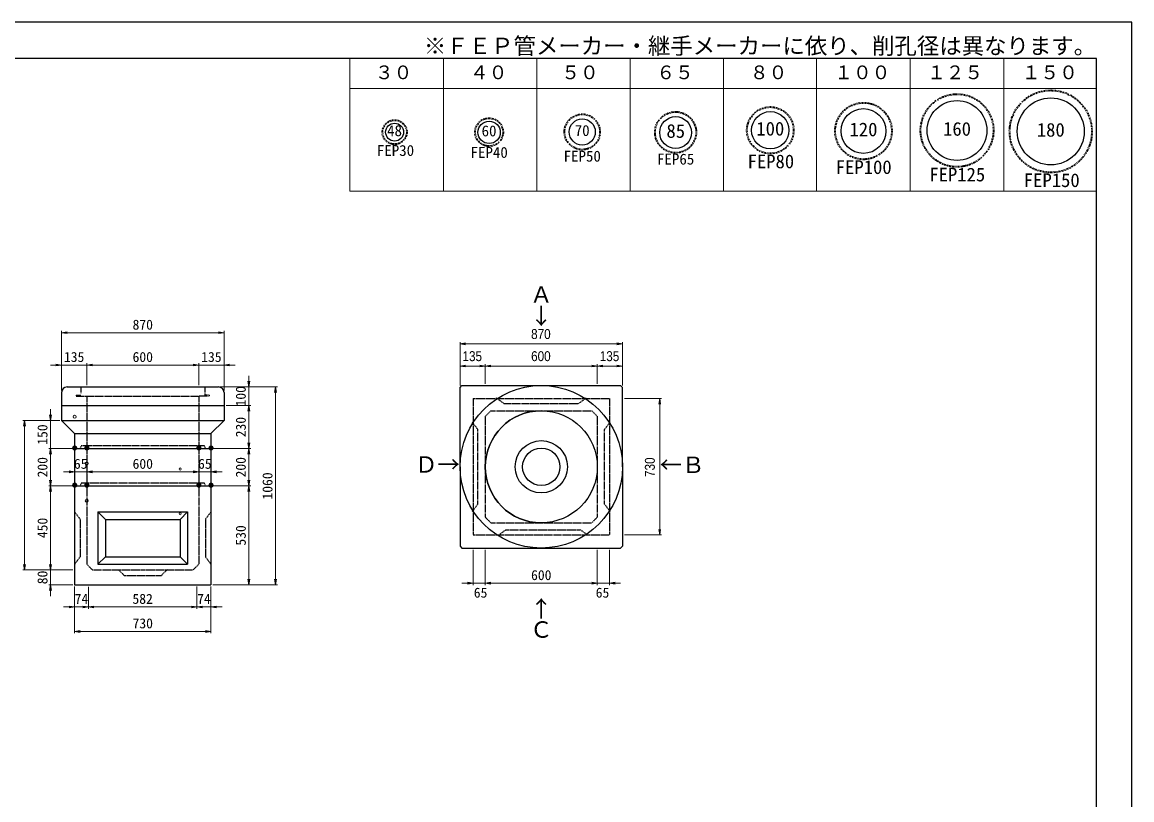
# Model space of a CAD drawing. Units: millimetres, scale not verified. Extents: x -297 to 298, y -210 to 211.
# Drawn here: x 0.8 to 297.9, y 2.4 to 210.5 of the extents above; entities that cross this region are included whole.
import ezdxf
from ezdxf.enums import TextEntityAlignment as Align

# ---------------------------------------------------------------- set-up
doc = ezdxf.new("R2010")
doc.units = ezdxf.units.MM
doc.linetypes.add('USER1', pattern=[12.95, 6.35, -3.175, 0.25, -3.175])
doc.linetypes.add('USER2', pattern=[4.7625, 3.175, -1.5875])
doc.layers.add('0-0', color=7, linetype='Continuous')
for name, color, linetype, lineweight in [('0-1_0', 9, 'Continuous', 25), ('0-2_dims', 7, 'Continuous', 18), ('0-3_pen1実線', 4, 'Continuous', 13), ('0-4_pen2実線', 3, 'Continuous', 13), ('0-5_pen3実線', 7, 'Continuous', 25), ('0-6_pen4実線', 7, 'Continuous', 25), ('0-7_pen2破線', 3, 'USER2', 25), ('0-8_鉄筋', 7, 'Continuous', 25)]:
    doc.layers.add(name, color=color, linetype=linetype, lineweight=lineweight)
doc.styles.add('ＭＳ ゴシック', font='')
doc.styles.add('ＭＳ Ｐゴシック', font='')
doc.styles.get('ＭＳ ゴシック').set_extended_font_data('MS Gothic')
doc.styles.get('ＭＳ Ｐゴシック').set_extended_font_data('MS PGothic')

# ---------------------------------------------------------------- blocks, each defined once
blk = doc.blocks.new('部分図 1')
at = {"layer": '0-1_0'}
blk.add_lwpolyline([(0.1, 0.3), (11898.1, 0.3), (11898.1, 8410.3), (0.1, 8410.3)], close=True, dxfattribs=at)
at = {"layer": '0-2_dims'}
for p, q in [((7709.94, 7506.5), (7709.94, 8215.2)), ((8211.94, 7506.5), (8211.94, 8215.2)), ((8710.94, 7506.5), (8710.94, 8215.2)), ((9210.94, 7506.5), (9210.94, 8215.2)), ((9710.94, 7506.5), (9710.94, 8215.2)), ((10209.94, 7506.5), (10209.94, 8215.2)), ((10710.94, 7506.5), (10710.94, 8215.2)), ((11211.94, 7506.5), (11211.94, 8215.2)), ((11708.94, 7506.5), (11708.94, 8215.2)), ((7709.94, 8055.3), (11708.94, 8055.3)), ((11708.94, 7506.5), (7709.94, 7506.5)), ((6166.5, 6448), (6166.5, 6758)), ((6166.5, 6748), (7036.5, 6748)), ((7036.5, 6484.75), (7036.5, 6758)), ((6166.5, 6575), (6106.5, 6575)), ((6166.5, 6438), (6166.5, 6585)), ((6166.5, 6575), (6301.5, 6575)), ((6301.5, 6468), (6301.5, 6585)), ((6301.5, 6468), (6301.5, 6585)), ((6301.5, 6575), (6361.5, 6575)), ((6301.5, 6575), (6901.5, 6575)), ((6901.5, 6575), (6841.5, 6575)), ((6901.5, 6468), (6901.5, 6585)), ((6901.5, 6468), (6901.5, 6585)), ((6901.5, 6575), (7036.5, 6575)), ((7036.5, 6438), (7036.5, 6585)), ((7036.5, 6575), (7096.5, 6575)), ((7169.5, 6458), (7169.5, 6518)), ((7016.5, 6458), (7179.5, 6458)), ((7016.5, 6458), (7322.5, 6458)), ((7169.5, 6458), (7169.5, 6358)), ((7312.5, 6458), (7312.5, 5398)), ((6107.5, 6278), (6107.5, 6338)), ((7048.18, 6358), (7179.5, 6358)), ((7048.18, 6358), (7179.5, 6358)), ((7169.5, 6358), (7169.5, 6298)), ((7169.5, 6358), (7169.5, 6128)), ((6156.5, 6278), (5958.5, 6278)), ((5968.5, 6278), (5968.5, 5478)), ((6156.5, 6278), (6097.5, 6278)), ((6107.5, 6278), (6107.5, 6128)), ((6226.5, 6128), (6097.5, 6128)), ((6226.5, 6128), (6097.5, 6128)), ((6107.5, 6128), (6107.5, 6068)), ((6107.5, 6128), (6107.5, 5928)), ((6976.5, 6128), (7179.5, 6128)), ((6976.5, 6128), (7179.5, 6128)), ((7169.5, 6128), (7169.5, 5928)), ((6236.5, 6003), (6176.5, 6003)), ((6236.5, 5938.9), (6236.5, 6013)), ((6236.5, 6003), (6301.5, 6003)), ((6301.5, 5938.9), (6301.5, 6013)), ((6301.5, 5938.9), (6301.5, 6013)), ((6301.5, 6003), (6361.5, 6003)), ((6301.5, 6003), (6901.5, 6003)), ((6901.5, 6003), (6841.5, 6003)), ((6901.5, 5938.9), (6901.5, 6013)), ((6901.5, 5938.9), (6901.5, 6013)), ((6901.5, 6003), (6966.5, 6003)), ((6966.5, 5942.65), (6966.5, 6013)), ((6966.5, 6003), (7026.5, 6003)), ((6226.5, 5928), (6097.5, 5928)), ((6226.5, 5928), (6097.5, 5928)), ((6107.5, 5928), (6107.5, 5478)), ((6976.5, 5928), (7179.5, 5928)), ((6976.5, 5928), (7179.5, 5928)), ((7169.5, 5928), (7169.5, 5398)), ((6107.5, 5478), (6107.5, 5538)), ((8370.63, 5585.27), (8370.63, 5397.27)), ((8435.63, 5585.27), (8435.63, 5397.27)), ((8435.63, 5585.27), (8435.63, 5397.27)), ((9035.63, 5585.27), (9035.63, 5397.27)), ((9035.63, 5585.27), (9035.63, 5397.27)), ((9100.63, 5585.27), (9100.63, 5397.27)), ((6226.5, 5478), (5958.5, 5478)), ((6226.5, 5478), (6097.5, 5478)), ((6226.5, 5478), (6097.5, 5478)), ((6107.5, 5478), (6107.5, 5398)), ((6226.5, 5398), (6097.5, 5398)), ((6107.5, 5398), (6107.5, 5338)), ((6236.5, 5388.9), (6236.5, 5139)), ((6236.5, 5388), (6236.5, 5270.1)), ((6310, 5388), (6310, 5270.1)), ((6310, 5381.5), (6310, 5270.1)), ((6891.7, 5388.9), (6891.7, 5270.1)), ((6891.7, 5388), (6891.7, 5270.1)), ((6966.4, 5377.6), (6966.4, 5270.1)), ((6966.5, 5388.9), (6966.5, 5139)), ((6976.5, 5398), (7179.5, 5398)), ((6976.5, 5398), (7322.5, 5398)), ((8370.63, 5407.27), (8310.63, 5407.27)), ((8370.63, 5407.27), (8435.63, 5407.27)), ((8435.63, 5407.27), (8495.63, 5407.27)), ((8435.63, 5407.27), (9035.63, 5407.27)), ((9035.63, 5407.27), (8975.63, 5407.27)), ((9035.63, 5407.27), (9100.63, 5407.27)), ((9100.63, 5407.27), (9160.63, 5407.27)), ((6236.5, 5280.1), (6176.5, 5280.1)), ((6236.5, 5280.1), (6310, 5280.1)), ((6310, 5280.1), (6250, 5280.1)), ((6310, 5280.1), (6370, 5280.1)), ((6310, 5280.1), (6891.7, 5280.1)), ((6891.7, 5280.1), (6831.7, 5280.1)), ((6891.7, 5280.1), (6951.7, 5280.1)), ((6891.7, 5280.1), (6966.4, 5280.1)), ((6966.4, 5280.1), (7026.4, 5280.1)), ((6236.5, 5149), (6966.5, 5149))]:
    blk.add_line(p, q, dxfattribs=at)
at = {"layer": '0-2_dims', "lineweight": 13}
for p, q in [((8300.63, 6465.27), (8300.63, 6698.27)), ((8300.63, 6688.27), (9170.63, 6688.27)), ((9170.63, 6465.27), (9170.63, 6698.27)), ((8300.63, 6465.27), (8300.63, 6579.85)), ((8435.63, 6569.85), (8300.63, 6569.85)), ((8435.63, 6475.27), (8435.63, 6579.85)), ((8435.63, 6475.27), (8435.63, 6579.84)), ((8435.63, 6569.84), (9035.63, 6569.84)), ((9035.63, 6475.27), (9035.63, 6579.84)), ((9035.63, 6475.27), (9035.63, 6579.84)), ((9035.63, 6569.84), (9170.63, 6569.84)), ((9170.63, 6465.27), (9170.63, 6579.84)), ((9180.63, 6395.27), (9379.63, 6395.27)), ((9369.63, 6395.27), (9369.63, 5665.27)), ((9180.63, 5665.27), (9379.63, 5665.27))]:
    blk.add_line(p, q, dxfattribs=at)
at = {"layer": '0-2_dims'}
for points in [[(6196.5, 6753), (6166.5, 6748), (6196.5, 6743)], [(7006.5, 6743), (7036.5, 6748), (7006.5, 6753)], [(6136.5, 6570), (6166.5, 6575), (6136.5, 6580)], [(6331.5, 6580), (6301.5, 6575), (6331.5, 6570)], [(6331.5, 6580), (6301.5, 6575), (6331.5, 6570)], [(6871.5, 6570), (6901.5, 6575), (6871.5, 6580)], [(6871.5, 6570), (6901.5, 6575), (6871.5, 6580)], [(7066.5, 6580), (7036.5, 6575), (7066.5, 6570)], [(7164.5, 6488), (7169.5, 6458), (7174.5, 6488)], [(7317.5, 6428), (7312.5, 6458), (7307.5, 6428)], [(6102.5, 6308), (6107.5, 6278), (6112.5, 6308)], [(7174.5, 6328), (7169.5, 6358), (7164.5, 6328)], [(7174.5, 6328), (7169.5, 6358), (7164.5, 6328)], [(5973.5, 6248), (5968.5, 6278), (5963.5, 6248)], [(6112.5, 6098), (6107.5, 6128), (6102.5, 6098)], [(6112.5, 6098), (6107.5, 6128), (6102.5, 6098)], [(7164.5, 6158), (7169.5, 6128), (7174.5, 6158)], [(7174.5, 6098), (7169.5, 6128), (7164.5, 6098)], [(6206.5, 5998), (6236.5, 6003), (6206.5, 6008)], [(6331.5, 6008), (6301.5, 6003), (6331.5, 5998)], [(6331.5, 6008), (6301.5, 6003), (6331.5, 5998)], [(6871.5, 5998), (6901.5, 6003), (6871.5, 6008)], [(6871.5, 5998), (6901.5, 6003), (6871.5, 6008)], [(6996.5, 6008), (6966.5, 6003), (6996.5, 5998)], [(6102.5, 5958), (6107.5, 5928), (6112.5, 5958)], [(7164.5, 5958), (7169.5, 5928), (7174.5, 5958)], [(6112.5, 5898), (6107.5, 5928), (6102.5, 5898)], [(7174.5, 5898), (7169.5, 5928), (7164.5, 5898)], [(5963.5, 5508), (5968.5, 5478), (5973.5, 5508)], [(6102.5, 5508), (6107.5, 5478), (6112.5, 5508)], [(6102.5, 5508), (6107.5, 5478), (6112.5, 5508)], [(7164.5, 5428), (7169.5, 5398), (7174.5, 5428)], [(7307.5, 5428), (7312.5, 5398), (7317.5, 5428)], [(8340.63, 5402.27), (8370.63, 5407.27), (8340.63, 5412.27)], [(8465.63, 5412.27), (8435.63, 5407.27), (8465.63, 5402.27)], [(8465.63, 5412.27), (8435.63, 5407.27), (8465.63, 5402.27)], [(9005.63, 5402.27), (9035.63, 5407.27), (9005.63, 5412.27)], [(9005.63, 5402.27), (9035.63, 5407.27), (9005.63, 5412.27)], [(9130.63, 5412.27), (9100.63, 5407.27), (9130.63, 5402.27)], [(6112.5, 5368), (6107.5, 5398), (6102.5, 5368)], [(6206.5, 5275.1), (6236.5, 5280.1), (6206.5, 5285.1)], [(6280, 5275.1), (6310, 5280.1), (6280, 5285.1)], [(6340, 5285.1), (6310, 5280.1), (6340, 5275.1)], [(6861.7, 5275.1), (6891.7, 5280.1), (6861.7, 5285.1)], [(6921.7, 5285.1), (6891.7, 5280.1), (6921.7, 5275.1)], [(6996.4, 5285.1), (6966.4, 5280.1), (6996.4, 5275.1)], [(6266.5, 5154), (6236.5, 5149), (6266.5, 5144)], [(6936.5, 5144), (6966.5, 5149), (6936.5, 5154)]]:
    blk.add_lwpolyline(points, dxfattribs=at)
at = {"layer": '0-2_dims', "lineweight": 13}
for points in [[(8330.63, 6693.27), (8300.63, 6688.27), (8330.63, 6683.27)], [(9140.63, 6683.27), (9170.63, 6688.27), (9140.63, 6693.27)], [(8330.63, 6574.85), (8300.63, 6569.85), (8330.63, 6564.85)], [(8405.63, 6564.85), (8435.63, 6569.85), (8405.63, 6574.85)], [(8465.63, 6574.84), (8435.63, 6569.84), (8465.63, 6564.84)], [(9005.63, 6564.84), (9035.63, 6569.84), (9005.63, 6574.84)], [(9065.63, 6574.84), (9035.63, 6569.84), (9065.63, 6564.84)], [(9140.63, 6564.84), (9170.63, 6569.84), (9140.63, 6574.84)], [(9374.63, 6365.27), (9369.63, 6395.27), (9364.63, 6365.27)], [(9364.63, 5695.27), (9369.63, 5665.27), (9374.63, 5695.27)]]:
    blk.add_lwpolyline(points, dxfattribs=at)
at = {"layer": '0-3_pen1実線'}
blk.add_line((6933.5, 6453.32), (6938.18, 6458), dxfattribs=at)
at = {"layer": '0-4_pen2実線'}
for centre, radius in [((6236.5, 6298), 8), ((6301.5, 6048), 8), ((6801.5, 6018), 6), ((6301.5, 5848.9), 8), ((6801.5, 5778.9), 6)]:
    blk.add_circle(centre, radius, dxfattribs=at)
at = {"layer": '0-5_pen3実線'}
for p, q in [((6166.5, 6428), (6166.5, 6358)), ((6196.5, 6458), (7006.5, 6458)), ((7036.5, 6428), (7036.5, 6358)), ((8300.63, 6455.27), (8310.63, 6465.27)), ((8300.63, 6030.27), (8300.63, 6455.27)), ((8310.63, 6465.27), (9160.63, 6465.27)), ((9170.63, 6455.27), (9160.63, 6465.27)), ((9170.63, 6030.27), (9170.63, 6455.27)), ((6166.5, 6358), (6166.5, 6278)), ((6166.5, 6358), (7036.5, 6358)), ((7036.5, 6358), (7036.5, 6278)), ((6236.5, 6208), (6166.5, 6278)), ((6166.5, 6278), (7036.5, 6278)), ((6966.5, 6208), (7036.5, 6278)), ((6236.5, 6208), (6236.5, 6128)), ((6236.5, 6208), (6966.5, 6208)), ((6966.5, 6208), (6966.5, 6128)), ((6236.5, 6128), (6236.5, 5928)), ((6236.5, 6128), (6966.5, 6128)), ((6966.5, 6128), (6966.5, 5928)), ((8300.63, 6030.27), (8300.63, 5605.27)), ((9170.63, 6030.27), (9170.63, 5605.27)), ((6236.5, 5928.9), (6236.5, 5398.9)), ((6236.5, 5928), (6966.5, 5928)), ((6966.5, 5928.9), (6966.5, 5398.9)), ((6361.5, 5788.9), (6361.5, 5508.9)), ((6361.5, 5788.9), (6401.5, 5748.9)), ((6361.5, 5788.9), (6601.5, 5788.9)), ((6601.5, 5788.9), (6841.5, 5788.9)), ((6841.5, 5788.9), (6801.5, 5748.9)), ((6841.5, 5788.9), (6841.5, 5508.9)), ((6401.5, 5748.9), (6401.5, 5548.9)), ((6401.5, 5748.9), (6601.5, 5748.9)), ((6601.5, 5748.9), (6801.5, 5748.9)), ((6801.5, 5748.9), (6801.5, 5548.9)), ((8300.63, 5605.27), (8310.63, 5595.27)), ((8300.63, 5605.27), (8310.63, 5595.27)), ((8310.63, 5595.27), (9160.63, 5595.27)), ((9170.63, 5605.27), (9160.63, 5595.27)), ((9170.63, 5605.27), (9160.63, 5595.27)), ((6361.5, 5508.9), (6401.5, 5548.9)), ((6401.5, 5548.9), (6601.5, 5548.9)), ((6601.5, 5548.9), (6801.5, 5548.9)), ((6841.5, 5508.9), (6801.5, 5548.9)), ((6361.5, 5508.9), (6601.5, 5508.9)), ((6601.5, 5508.9), (6841.5, 5508.9)), ((6236.5, 5398.9), (6966.5, 5398.9))]:
    blk.add_line(p, q, dxfattribs=at)
for radius in [435, 300, 140, 100]:
    blk.add_circle((8735.63, 6030.27), radius, dxfattribs=at)
for centre, radius, start, end in [((6196.5, 6428), 30, 90, 180), ((7006.5, 6428), 30, 0, 90), ((8735.63, 6030.27), 300, 90, 270)]:
    blk.add_arc(centre, radius, start, end, dxfattribs=at)
at = {"layer": '0-6_pen4実線'}
blk.add_lwpolyline([(200.1, 200.3), (11709.1, 200.3), (11709.1, 8215.3), (200.1, 8215.3)], close=True, dxfattribs=at)
at = {"layer": '0-7_pen2破線'}
for p, q in [((6269.5, 6458), (6269.5, 6423)), ((6933.5, 6458), (6933.5, 6414)), ((6245.5, 6414), (6269.5, 6414)), ((6245.5, 6414), (6245.5, 6408)), ((6245.5, 6408), (6901.5, 6408)), ((6301.5, 6408), (6301.5, 6358)), ((6957.5, 6408), (6901.5, 6408)), ((6901.5, 6408), (6901.5, 6358)), ((6957.5, 6414), (6933.5, 6414)), ((6957.5, 6414), (6957.5, 6408)), ((8370.63, 6395.27), (9100.63, 6395.27)), ((8370.63, 6395.27), (8370.63, 5665.27)), ((8535.63, 6368.74), (8495.63, 6398.74)), ((9100.63, 6395.27), (9100.63, 5665.27)), ((6301.5, 6358), (6301.5, 6143)), ((6901.5, 6358), (6901.5, 6143)), ((8465.63, 6330.27), (8435.63, 6300.27)), ((8435.63, 6300.27), (8435.63, 5760.27)), ((8465.63, 6330.27), (9005.63, 6330.27)), ((9005.63, 6330.27), (9035.63, 6300.27)), ((9035.63, 6300.27), (9035.63, 5760.27)), ((9074.63, 6230.27), (9104.63, 6270.27)), ((9074.63, 5830.27), (9074.63, 6230.27)), ((6266.5, 6128), (6271.5, 6143)), ((6931.5, 6143), (6271.5, 6143)), ((6301.5, 6128), (6301.5, 5943)), ((6901.5, 6128), (6901.5, 5943)), ((6936.5, 6128), (6931.5, 6143)), ((6266.5, 5928), (6271.5, 5943)), ((6601.5, 5943), (6271.5, 5943)), ((6931.5, 5943), (6601.5, 5943)), ((6936.5, 5928), (6931.5, 5943)), ((6301.5, 5928.9), (6301.5, 5508.9)), ((6901.5, 5928.9), (6901.5, 5508.9)), ((8395.63, 5830.27), (8365.63, 5790.27)), ((9074.63, 5830.27), (9104.63, 5790.27)), ((6236.5, 5788.9), (6266.5, 5748.9)), ((8435.63, 5760.27), (8465.63, 5730.27)), ((8465.63, 5730.27), (9005.63, 5730.27)), ((9035.63, 5760.27), (9005.63, 5730.27)), ((8370.63, 5665.27), (9100.63, 5665.27)), ((8545.63, 5693.27), (8505.63, 5663.27)), ((8545.63, 5693.27), (8945.63, 5693.27)), ((8945.63, 5693.27), (8985.63, 5663.27)), ((6301.5, 5508.9), (6331.5, 5478.9)), ((6331.5, 5478.9), (6601.5, 5478.9)), ((6471.5, 5478.9), (6501.5, 5448.9)), ((6601.5, 5478.9), (6871.5, 5478.9)), ((6731.5, 5478.9), (6701.5, 5448.9)), ((6901.5, 5508.9), (6871.5, 5478.9)), ((6501.5, 5448.9), (6601.5, 5448.9)), ((6601.5, 5448.9), (6701.5, 5448.9))]:
    blk.add_line(p, q, dxfattribs=at)
for points in [[(8535.63, 6368.74), (8935.63, 6368.74), (8975.63, 6398.74)], [(8395.63, 5830.27), (8395.63, 6230.27), (8365.63, 6270.27)], [(6966.5, 5788.9), (6936.5, 5748.9), (6936.5, 5548.9), (6966.5, 5508.9)], [(6266.5, 5748.9), (6266.5, 5548.9), (6236.5, 5508.9)]]:
    blk.add_lwpolyline(points, dxfattribs=at)
at = {"layer": '0-8_鉄筋', "color": 1, "linetype": 'USER1', "lineweight": 35}
for centre, radius in [((10962.04, 7830.6), 195), ((11464.04, 7825.6), 220.1), ((10461.04, 7827.6), 151.71), ((8955.04, 7822.7), 95), ((9454.84, 7820.6), 110), ((9962.04, 7831.7), 125), ((7950.04, 7821.7), 65), ((8456.04, 7821.6), 75)]:
    blk.add_circle(centre, radius, dxfattribs=at)
at = {"layer": '0-8_鉄筋', "color": 1}
for centre, radius in [((10962.04, 7830.7), 160), ((11464.04, 7825.7), 179.11), ((9455.04, 7819.7), 85), ((9962.04, 7831.7), 100), ((10461.04, 7827.7), 120), ((7950.04, 7821.7), 48), ((8456.04, 7820.7), 60), ((8955.04, 7822.7), 70)]:
    blk.add_circle(centre, radius, dxfattribs=at)
at = {"layer": '0-2_dims', "style": 'ＭＳ ゴシック'}
for s, height, p in [('※ＦＥＰ管メーカー・継手メーカーに依り、削孔径は異なります。', 87.98, (8106.76, 8213.13)), ('３０', 73.31, (7844.94, 8083.2)), ('４０', 73.31, (8353.94, 8083.2)), ('５０', 73.31, (8842.94, 8083.2)), ('６５', 73.31, (9351.94, 8083.2)), ('８０', 73.31, (9852.94, 8083.2)), ('１００', 73.31, (10304.94, 8083.2)), ('１２５', 73.31, (10801.94, 8083.2)), ('１５０', 73.31, (11308.94, 8083.2)), ('870', 53.52, (6546.75, 6748.5)), ('135', 53.52, (6179.25, 6575.5)), ('600', 53.52, (6546.75, 6575.5)), ('135', 53.52, (6914.25, 6575.5)), ('65', 53.52, (6232.5, 6003.5)), ('600', 53.52, (6546.75, 6003.5)), ('65', 53.52, (6897.5, 6003.5)), ('600', 53.52, (8680.88, 5407.77)), ('74', 53.52, (6236.75, 5280.6)), ('582', 53.52, (6546.1, 5280.6)), ('74', 53.52, (6892.55, 5280.6)), ('65', 53.52, (8374.13, 5313.77)), ('65', 53.52, (9027.13, 5313.77)), ('730', 53.52, (6546.75, 5149.5))]:
    blk.add_text(s, height=height, dxfattribs=at).set_placement(p, align=Align.BOTTOM_LEFT)
at = {"layer": '0-2_dims', "style": 'ＭＳ Ｐゴシック', "width": 0.9}
for s, p in [('870', (8681.09, 6698.27)), ('135', (8313.59, 6579.85)), ('600', (8681.09, 6579.84)), ('135', (9048.59, 6579.84))]:
    blk.add_text(s, height=53.32, dxfattribs=at).set_placement(p, align=Align.BOTTOM_LEFT)
at = {"layer": '0-2_dims', "style": 'ＭＳ ゴシック'}
for s, p in [('100', (7169, 6353.25)), ('150', (6107, 6148.25)), ('230', (7169, 6188.25)), ('200', (6107, 5973.25)), ('200', (7169, 5973.25)), ('1060', (7312, 5855)), ('450', (6107, 5648.25)), ('530', (7169, 5608.25)), ('80', (6107, 5401.5))]:
    blk.add_text(s, height=53.52, rotation=90, dxfattribs=at).set_placement(p, align=Align.BOTTOM_LEFT)
at = {"layer": '0-2_dims', "style": 'ＭＳ Ｐゴシック', "width": 0.9}
blk.add_text('730', height=53.32, rotation=90, dxfattribs=at).set_placement((9359.63, 5975.72), align=Align.BOTTOM_LEFT)
at = {"layer": '0-8_鉄筋', "style": 'ＭＳ ゴシック'}
for s, height, p in [('48', 58.65, (7909.84, 7782.6)), ('60', 58.65, (8415.84, 7781.6)), ('70', 58.65, (8914.84, 7783.6)), ('85', 73.31, (9405.84, 7769.4)), ('100', 73.31, (9887.34, 7781.6)), ('120', 73.31, (10386.34, 7777.6)), ('160', 73.31, (10887.34, 7780.6)), ('180', 73.31, (11389.34, 7775.6)), ('FEP30', 58.65, (7855.04, 7676.7)), ('FEP40', 58.65, (8356.84, 7666.5)), ('FEP50', 58.65, (8855.24, 7646.3)), ('FEP65', 58.65, (9355.44, 7630.6)), ('FEP80', 73.31, (9840.44, 7606.5)), ('FEP100', 73.31, (10312.84, 7575.8)), ('FEP125', 73.31, (10813.84, 7536.2)), ('FEP150', 73.31, (11319.84, 7505.8)), ('Ａ', 87.98, (8675.57, 6882.37)), ('↓', 87.98, (8675.57, 6766.67)), ('●', 21.99, (6221.5, 6112.8)), ('●', 21.99, (6286.5, 6113)), ('●', 21.99, (6886.6, 6113.1)), ('●', 21.99, (6951.6, 6112.9)), ('Ｄ→', 87.98, (8059.63, 5972.27)), ('←Ｂ', 87.98, (9369.63, 5970.47)), ('●', 21.99, (6221.5, 5914)), ('●', 21.99, (6286.5, 5913.8)), ('●', 21.99, (6886.6, 5914)), ('●', 21.99, (6951.6, 5913.8)), ('↑', 87.98, (8675.37, 5200.27)), ('Ｃ', 87.98, (8675.37, 5088.77))]:
    blk.add_text(s, height=height, dxfattribs=at).set_placement(p, align=Align.BOTTOM_LEFT)

msp = doc.modelspace()

# ---------------------------------------------------------------- block references
at = {"layer": '0-0', "xscale": 0.05, "yscale": 0.05}
msp.add_blockref('部分図 1', (-297, -210), dxfattribs=at)

doc.saveas('drawing.dxf')
